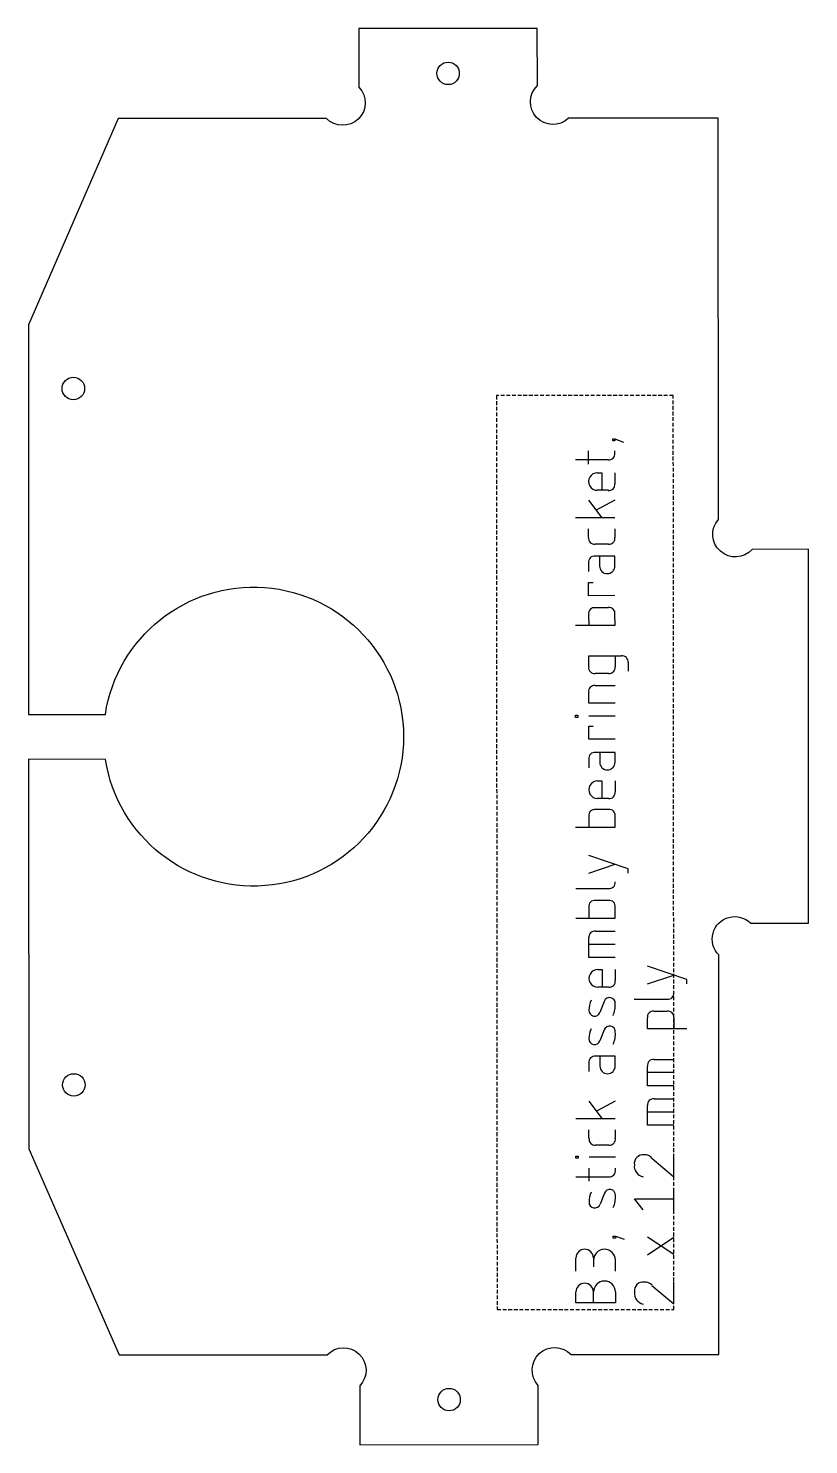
# Model space of a CAD drawing. Header units: millimetres. Extents: x -449 to -345, y 18 to 206.
import ezdxf

# ---------------------------------------------------------------- set-up
doc = ezdxf.new("R2010")
doc.units = ezdxf.units.MM
doc.linetypes.add('DASHED', pattern=[0.75, 0.5, -0.25])
doc.layers.get('0').update_dxf_attribs({"linetype": 'CONTINUOUS'})
doc.layers.add('1', color=7, linetype='DASHED')

msp = doc.modelspace()

# ---------------------------------------------------------------- linework, layer by layer
for p, q in [((-371.56, 151.36), (-371.56, 151.65)), ((-371.56, 151.65), (-371.27, 151.65)), ((-371.27, 151.36), (-371.56, 151.36)), ((-371.27, 151.65), (-371.27, 151.36)), ((-371.27, 151.65), (-370.1, 151.21)), ((-374.78, 148.28), (-374.78, 150.04)), ((-371.27, 149.75), (-371.27, 150.04)), ((-376.53, 148.87), (-372.15, 148.87)), ((-373.61, 147.12), (-373.02, 147.12)), ((-373.02, 147.12), (-373.02, 144.78)), ((-371.27, 147.12), (-371.27, 145.65)), ((-372.14, 144.78), (-373.61, 144.78)), ((-374.78, 143.46), (-373.02, 141.12)), ((-371.27, 143.46), (-373.75, 142.14)), ((-371.26, 141.12), (-376.53, 141.12)), ((-374.77, 138.49), (-374.77, 139.66)), ((-371.26, 139.66), (-371.26, 138.49)), ((-372.14, 137.61), (-373.89, 137.61)), ((-371.26, 136), (-373.89, 136)), ((-371.26, 134.69), (-371.26, 136)), ((-374.77, 135.12), (-374.77, 133.95)), ((-373.31, 136), (-373.31, 134.68)), ((-374.77, 130.73), (-374.77, 132.49)), ((-374.77, 132.49), (-374.18, 132.49)), ((-371.26, 130.74), (-374.77, 130.73)), ((-372.13, 129.13), (-373.89, 129.13)), ((-376.52, 126.78), (-371.25, 126.79)), ((-374.77, 128.25), (-374.76, 126.79)), ((-371.25, 126.79), (-371.26, 128.25)), ((-374.76, 121.23), (-374.76, 122.69)), ((-374.76, 122.69), (-370.37, 122.69)), ((-371.25, 122.69), (-371.25, 121.23)), ((-369.5, 121.82), (-369.49, 120.65)), ((-372.13, 120.35), (-373.88, 120.35)), ((-374.76, 116.4), (-374.76, 117.86)), ((-373.88, 118.74), (-371.25, 118.74)), ((-371.25, 116.4), (-374.76, 116.4)), ((-376.51, 114.5), (-376.51, 114.79)), ((-376.51, 114.79), (-376.22, 114.79)), ((-376.22, 114.5), (-376.51, 114.5)), ((-376.22, 114.79), (-376.22, 114.5)), ((-371.25, 114.65), (-374.76, 114.65)), ((-374.75, 111.58), (-374.75, 113.33)), ((-374.75, 113.33), (-374.17, 113.33)), ((-371.24, 111.58), (-374.75, 111.58)), ((-371.24, 109.82), (-373.87, 109.82)), ((-373.29, 109.82), (-373.29, 108.51)), ((-371.24, 108.51), (-371.24, 109.82)), ((-374.75, 108.94), (-374.75, 107.77)), ((-373.58, 106.02), (-372.99, 106.02)), ((-372.99, 106.02), (-372.99, 103.68)), ((-371.24, 106.02), (-371.24, 104.56)), ((-372.11, 102.22), (-373.87, 102.22)), ((-372.12, 103.68), (-373.58, 103.68)), ((-374.75, 101.34), (-374.75, 99.88)), ((-371.24, 99.88), (-371.24, 101.34)), ((-376.5, 99.87), (-371.24, 99.88)), ((-369.48, 94.32), (-374.74, 96.07)), ((-374.74, 93.73), (-371.23, 94.91)), ((-369.48, 93.74), (-369.48, 94.32)), ((-376.49, 91.68), (-372.11, 91.69)), ((-374.74, 89.2), (-374.74, 87.74)), ((-372.11, 90.08), (-373.86, 90.08)), ((-371.23, 87.74), (-371.23, 89.2)), ((-376.49, 87.74), (-371.23, 87.74)), ((-374.73, 82.47), (-374.74, 85.1)), ((-373.86, 85.98), (-371.23, 85.98)), ((-371.22, 84.23), (-374.73, 84.23)), ((-371.22, 82.47), (-374.73, 82.47)), ((-361.67, 79.56), (-366.93, 81.31)), ((-373.56, 80.86), (-372.98, 80.86)), ((-372.98, 80.86), (-372.98, 78.52)), ((-371.22, 80.87), (-371.22, 79.4)), ((-366.93, 78.97), (-363.42, 80.14)), ((-361.67, 78.97), (-361.67, 79.56)), ((-372.1, 78.53), (-373.56, 78.52)), ((-372.68, 76.62), (-373.27, 75.16)), ((-368.68, 76.92), (-364.3, 76.92)), ((-366.93, 72.97), (-366.93, 74.43)), ((-366.05, 75.31), (-364.3, 75.31)), ((-363.42, 74.44), (-363.42, 72.97)), ((-372.68, 72.82), (-373.26, 71.36)), ((-361.66, 72.98), (-366.93, 72.97)), ((-374.72, 68.43), (-374.72, 67.26)), ((-371.21, 69.31), (-373.85, 69.31)), ((-373.26, 69.31), (-373.26, 67.99)), ((-371.21, 68), (-371.21, 69.31)), ((-366.05, 68.88), (-363.41, 68.88)), ((-366.92, 65.37), (-366.92, 68)), ((-363.41, 67.12), (-366.92, 67.12)), ((-363.41, 65.37), (-366.92, 65.37)), ((-374.72, 63.31), (-372.96, 60.97)), ((-371.21, 63.32), (-373.7, 62)), ((-366.92, 60.1), (-366.92, 62.73)), ((-366.04, 63.61), (-363.41, 63.61)), ((-371.21, 60.98), (-376.47, 60.97)), ((-363.41, 61.86), (-366.92, 61.86)), ((-374.72, 58.34), (-374.72, 59.51)), ((-371.21, 59.51), (-371.21, 58.34)), ((-363.41, 60.1), (-366.92, 60.1)), ((-372.08, 57.47), (-373.84, 57.46)), ((-376.47, 55.71), (-376.47, 56)), ((-376.47, 56), (-376.18, 56)), ((-376.18, 55.71), (-376.47, 55.71)), ((-376.18, 56), (-376.18, 55.71)), ((-371.2, 55.86), (-374.71, 55.85)), ((-366.33, 55.71), (-363.4, 53.23)), ((-363.4, 53.23), (-363.4, 56.16)), ((-376.47, 53.22), (-372.08, 53.22)), ((-374.71, 52.64), (-374.71, 54.39)), ((-371.2, 54.1), (-371.2, 54.39)), ((-372.66, 51.03), (-373.25, 49.57)), ((-363.4, 48.84), (-363.4, 51.77)), ((-368.67, 50.3), (-363.4, 50.31)), ((-367.49, 48.84), (-368.67, 50.3)), ((-371.49, 45.03), (-371.49, 45.33)), ((-371.49, 45.33), (-371.2, 45.33)), ((-371.2, 45.03), (-371.49, 45.03)), ((-371.2, 45.33), (-371.2, 45.03)), ((-371.2, 45.33), (-370.03, 44.89)), ((-366.91, 42.84), (-363.4, 45.19)), ((-363.4, 42.85), (-366.91, 45.18)), ((-376.46, 40.64), (-376.46, 42.4)), ((-374.12, 42.4), (-374.12, 41.23)), ((-371.19, 40.65), (-371.2, 42.11)), ((-376.46, 36.4), (-376.46, 37.86)), ((-374.12, 36.4), (-374.12, 37.87)), ((-371.19, 37.87), (-371.19, 36.41)), ((-366.32, 38.75), (-363.39, 36.27)), ((-363.39, 36.27), (-363.39, 39.19)), ((-371.19, 36.41), (-376.46, 36.4))]:
    msp.add_line(p, q)
msp.add_lwpolyline([(-437.5, 194.36), (-449.48, 166.85), (-449.45, 114.88), (-439.21, 114.89, -0.925204), (-399.44, 111.95, -0.923957), (-439.2, 108.9), (-449.44, 108.91), (-449.41, 56.97), (-437.39, 29.48), (-409.62, 29.5, -1), (-405.28, 25.35), (-405.28, 17.5), (-381.48, 17.52), (-381.48, 25.41, -1), (-377.11, 29.52), (-357.39, 29.54), (-357.42, 82.82, -1), (-353.16, 87.04), (-345.43, 87.05), (-345.46, 136.92), (-352.97, 136.91, -1), (-357.46, 140.89), (-357.5, 194.41), (-377.47, 194.4, -1), (-381.6, 198.75), (-381.61, 206.39), (-405.41, 206.38), (-405.4, 198.54, -1), (-409.72, 194.38)], format="xyb", close=True)
for centre in [(-393.51, 200.39), (-443.48, 158.35), (-443.41, 65.48), (-393.38, 23.51)]:
    msp.add_circle(centre, 1.5)
for centre, radius, start, end in [((-372.04, 149.64), 0.779, -97.7286, 7.8086), ((-373.61, 145.95), 1.17, 90.04, 270.04), ((-372.04, 145.55), 0.779, -97.7286, 7.8086), ((-374, 138.38), 0.779, 172.2714, 277.8086), ((-372.03, 138.38), 0.779, -97.7286, 7.8086), ((-374, 135.23), 0.779, 82.2714, 187.8086), ((-372.28, 134.69), 1.02, -179.96, 0.04), ((-373.99, 128.35), 0.779, 82.2714, 187.8086), ((-372.03, 128.36), 0.779, -7.7286, 97.8086), ((-373.99, 121.12), 0.779, 172.2714, 277.8086), ((-372.02, 121.13), 0.779, -97.7286, 7.8086), ((-370.27, 121.92), 0.779, -7.7286, 97.8086), ((-373.99, 117.97), 0.779, 82.2714, 187.8086), ((-373.98, 109.05), 0.779, 82.2714, 187.8086), ((-372.27, 108.51), 1.02, -179.96, 0.04), ((-373.58, 104.85), 1.17, 90.04, 270.04), ((-372.01, 104.45), 0.779, -97.7286, 7.8086), ((-373.97, 101.44), 0.779, 82.2714, 187.8086), ((-372.01, 101.45), 0.779, -7.7286, 97.8086), ((-372, 92.46), 0.779, -97.7286, 7.8086), ((-373.97, 89.31), 0.779, 82.2714, 187.8086), ((-372, 89.31), 0.779, -7.7286, 97.8086), ((-373.96, 85.21), 0.779, 82.2714, 187.8086), ((-373.56, 79.69), 1.17, 90.04, 270.04), ((-371.99, 79.3), 0.779, -97.7286, 7.8086), ((-364.19, 77.69), 0.779, -97.7286, 7.8086), ((-372.01, 75.54), 2.72, 153.1501, 181.8723), ((-371.97, 76.38), 0.753, -3.5779, 161.038), ((-374.32, 76.06), 3.11, -25.5132, 4.9835), ((-373.98, 75.4), 0.752, 175.9126, 341.5475), ((-366.16, 74.54), 0.779, 82.2714, 187.8086), ((-364.19, 74.54), 0.779, -7.7286, 97.8086), ((-372.01, 71.74), 2.72, 153.1501, 181.8723), ((-371.97, 72.58), 0.753, -3.5779, 161.038), ((-374.31, 72.26), 3.11, -25.5132, 4.9835), ((-373.98, 71.6), 0.752, 175.9126, 341.5475), ((-373.95, 68.54), 0.779, 82.2714, 187.8086), ((-366.15, 68.1), 0.779, 82.2714, 187.8086), ((-372.24, 68), 1.02, -179.96, 0.04), ((-366.15, 62.84), 0.779, 82.2714, 187.8086), ((-373.94, 58.24), 0.779, 172.2714, 277.8086), ((-371.98, 58.24), 0.779, -97.7286, 7.8086), ((-367.51, 54.99), 1.17, 82.2714, 187.8086), ((-367.22, 54.66), 1.46, 173.0882, 259.0466), ((-367.25, 54.98), 1.18, 38.5567, 95.1261), ((-371.98, 54), 0.779, -97.7286, 7.8086), ((-371.99, 49.95), 2.72, 153.1501, 181.8723), ((-371.95, 50.79), 0.753, -3.5779, 161.038), ((-373.96, 49.81), 0.752, 175.9126, 341.5475), ((-374.3, 50.47), 3.11, -25.5132, 4.9835), ((-375.29, 42.4), 1.17, 0.04, 180.04), ((-372.66, 42.11), 1.46, 0.04, 180.04), ((-375.29, 37.87), 1.17, 0.04, 180.04), ((-372.65, 37.87), 1.46, 0.04, 180.04), ((-367.5, 38.03), 1.17, 82.2714, 187.8086), ((-367.21, 37.69), 1.46, 173.0882, 259.0466), ((-367.24, 38.02), 1.18, 38.5567, 95.1261)]:
    msp.add_arc(centre, radius, start, end)
at = {"layer": '1'}
for p, q in [((-363.48, 157.43), (-387.07, 157.41)), ((-387.07, 157.41), (-386.98, 35.52)), ((-363.39, 35.53), (-363.48, 157.43)), ((-386.98, 35.52), (-363.39, 35.53))]:
    msp.add_line(p, q, dxfattribs=at)

doc.saveas('drawing.dxf')
